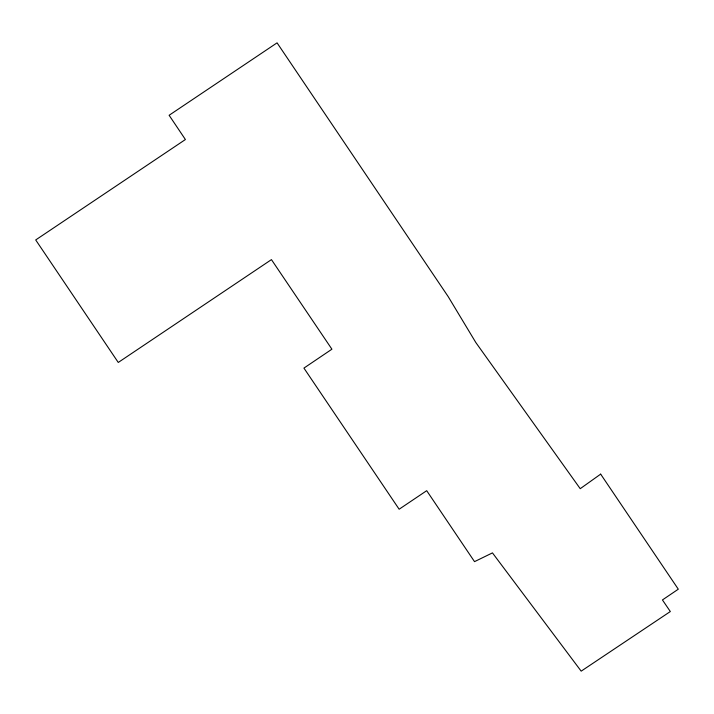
<?xml version="1.0" encoding="UTF-8"?>
<svg xmlns="http://www.w3.org/2000/svg" width="714" height="714" viewBox="0 0 714 714"><rect width="100%" height="100%" fill="white"/><g stroke="black" fill="none" stroke-linecap="round" stroke-linejoin="round"><path stroke-width="1.07" d="M600.67 474.132L580.223 488.688L475.827 342.533L448.187 296.613L277.068 42.849L169.12 115.275L185.408 139.533L35.7 239.949L118.265 362.453L271.445 259.619L331.912 349.2L303.932 368.094L399.144 509.225L426.704 490.688L474.524 561.641L492.455 552.886L581.178 671.151L670.33 611.541L662.44 599.938L678.3 589.193L600.67 474.132"/></g></svg>
